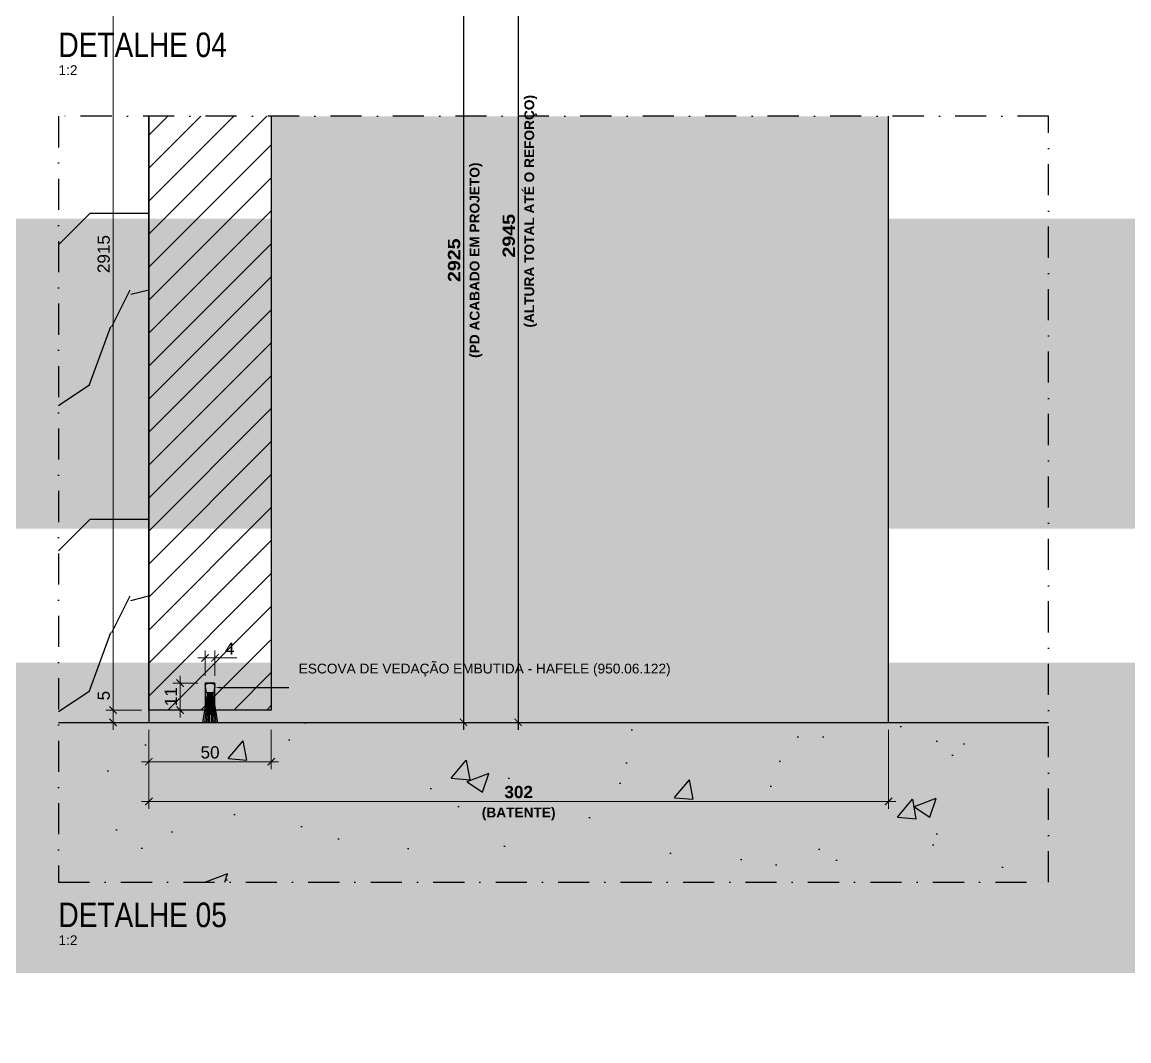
# Model space of a CAD drawing. Header units: millimetres. Extents: x -63251 to 507826, y 5339 to 217512.
# Drawn here: x 95903.8 to 96355.7, y 103179.9 to 103595.9 of the extents above; entities that cross this region are included whole.
import ezdxf
from ezdxf import colors
from ezdxf.entities.mleader import LeaderData, LeaderLine
from ezdxf.math import Vec2, Vec3

# ---------------------------------------------------------------- set-up
doc = ezdxf.new("R2010")
doc.units = ezdxf.units.MM
doc.header["$PDMODE"] = 3
doc.linetypes.add('TRAÇO 1-1', pattern=[9.525, 6.35, -3.175])
doc.linetypes.add('TRAÇO E PONTO 1-1', pattern=[25.4, 12.7, -6.35, 0, -6.35])
for name, color, linetype in [('_COMENTÁRIOS ARQ', 30, 'Continuous'), ('COTAS', 9, 'Continuous'), ('FERRAGEM', 3, 'Continuous'), ('HACHURA', 21, 'Continuous'), ('MARCENARIA', 4, 'Continuous'), ('PAREDE', 94, 'Continuous'), ('PROJEÇÃO', 8, 'Continuous'), ('TEXTO', 105, 'Continuous'), ('TEXTO TRAÇO PONTO', 105, 'TRAÇO E PONTO 1-1')]:
    doc.layers.add(name, color=color, linetype=linetype)
doc.layers.add('ARQ-COTA', color=12, linetype='Continuous', lineweight=9)
doc.styles.add('1-1', font='arial.ttf', dxfattribs={"height": 0.2})
doc.styles.add('MEDIDA OFICIAL', font='ariblk.ttf')
doc.styles.add('PADRÃO', font='arial.ttf')
doc.styles.add('PADRÃO NEGRITO', font='arialbd.ttf')
doc.styles.add('TITULO', font='swissck.ttf')
doc.dimstyles.new('1-2', dxfattribs={"dimscale": 2, "dimtxt": 2.5, "dimasz": 1.5, "dimexe": 1.5, "dimexo": 1.5, "dimtad": 1, "dimtxsty": 'PADRÃO', "dimblk": 'ARCHTICK', "dimcen": 2.5, "dimdle": 1.5, "dimclrd": 9, "dimclre": 9, "dimclrt": 6, "dimadec": 0, "dimazin": 0, "dimtfac": 1, "dimtmove": 0, "dimatfit": 3, "dimfxl": 1.25, "dimlwd": -1, "dimlwe": -1, "dimarcsym": 0})
doc.dimstyles.new('1-2 CAIXA', dxfattribs={"dimscale": 2, "dimtxt": 2.5, "dimasz": 1.5, "dimexe": 1.5, "dimexo": 1.5, "dimtad": 1, "dimtxsty": 'PADRÃO NEGRITO', "dimblk": 'ARCHTICK', "dimcen": 2.5, "dimdle": 1.5, "dimclrd": 9, "dimclre": 9, "dimclrt": 6, "dimadec": 0, "dimazin": 0, "dimtfac": 1, "dimtmove": 0, "dimatfit": 3, "dimfxl": 1.25, "dimlwd": -1, "dimlwe": -1, "dimarcsym": 0})
doc.dimstyles.new('Med. Ofic.1-2', dxfattribs={"dimscale": 2, "dimtxt": 2.5, "dimasz": 1.5, "dimexe": 1.5, "dimexo": 1.5, "dimtad": 1, "dimtxsty": 'MEDIDA OFICIAL', "dimblk": 'ARCHTICK', "dimcen": 2.5, "dimdle": 1.5, "dimclrd": 9, "dimclre": 9, "dimclrt": 10, "dimadec": 0, "dimazin": 0, "dimtfac": 1, "dimtmove": 0, "dimatfit": 3, "dimfxl": 1.25, "dimlwd": -1, "dimlwe": -1, "dimarcsym": 0})

# ---------------------------------------------------------------- blocks, each defined once
blk = doc.blocks.new('_ArchTick')
at = {"color": 0, "linetype": 'ByBlock', "const_width": 0.15}
blk.add_lwpolyline([(-0.5, -0.5), (0.5, 0.5)], dxfattribs=at)
blk = doc.blocks.new('*D1628')
at = {"layer": 'COTAS', "color": 9, "linetype": 'Continuous', "transparency": 16777216}
blk.add_line((96084.05, 103690.4), (96084.05, 103306.97), dxfattribs=at)
at = {"layer": 'COTAS', "color": 9, "transparency": 16777216}
for p, q in [((96081.05, 103687.4), (96081.05, 103687.4)), ((96081.05, 103309.97), (96081.05, 103309.97))]:
    blk.add_line(p, q, dxfattribs=at)
at = {"layer": 'Defpoints', "color": 0, "transparency": 16777216}
for p in [(96084.05, 103687.4), (96084.05, 103309.97), (96084.05, 103309.97)]:
    blk.add_point(p, dxfattribs=at)
at = {"layer": 'COTAS', "color": 9, "transparency": 16777216, "xscale": 3, "yscale": 3, "zscale": 3}
for p, rotation in [((96084.05, 103687.4), 90), ((96084.05, 103309.97), 270)]:
    blk.add_blockref('_ArchTick', p, dxfattribs=dict(at, rotation=rotation))
at = {"layer": 'COTAS', "color": 10, "transparency": 16777216, "insert": (96080.21, 103498.68), "char_height": 5, "attachment_point": 5, "rotation": 90, "style": 'MEDIDA OFICIAL'}
blk.add_mtext('2925', dxfattribs=at)
blk = doc.blocks.new('*D1629')
at = {"layer": 'COTAS', "color": 9, "transparency": 16777216}
for p, q in [((96103.37, 103707.4), (96103.37, 103707.4)), ((96103.37, 103309.97), (96103.37, 103309.97))]:
    blk.add_line(p, q, dxfattribs=at)
at = {"layer": 'COTAS', "color": 9, "linetype": 'Continuous', "transparency": 16777216}
blk.add_line((96106.37, 103710.4), (96106.37, 103306.97), dxfattribs=at)
at = {"layer": 'Defpoints', "color": 0, "transparency": 16777216}
for p in [(96106.37, 103707.4), (96106.37, 103309.97), (96106.37, 103309.97)]:
    blk.add_point(p, dxfattribs=at)
at = {"layer": 'COTAS', "color": 9, "transparency": 16777216, "xscale": 3, "yscale": 3, "zscale": 3}
for p, rotation in [((96106.37, 103707.4), 90), ((96106.37, 103309.97), 270)]:
    blk.add_blockref('_ArchTick', p, dxfattribs=dict(at, rotation=rotation))
at = {"layer": 'COTAS', "color": 10, "transparency": 16777216, "insert": (96102.53, 103508.68), "char_height": 5, "attachment_point": 5, "rotation": 90, "style": 'MEDIDA OFICIAL'}
blk.add_mtext('2945', dxfattribs=at)
blk = doc.blocks.new('*D1630')
at = {"layer": 'ARQ-COTA', "color": 9, "transparency": 16777216}
for p, q in [((95940.95, 103690.4), (95940.95, 103311.97)), ((95952.55, 103687.4), (95937.95, 103687.4)), ((95952.55, 103314.97), (95937.95, 103314.97))]:
    blk.add_line(p, q, dxfattribs=at)
at = {"layer": 'Defpoints', "color": 0, "transparency": 16777216}
for p in [(95955.55, 103687.4), (95940.95, 103314.97), (95955.55, 103314.97)]:
    blk.add_point(p, dxfattribs=at)
at = {"layer": 'ARQ-COTA', "color": 9, "transparency": 16777216, "xscale": 3, "yscale": 3, "zscale": 3}
for p, rotation in [((95940.95, 103687.4), 90), ((95940.95, 103314.97), 270)]:
    blk.add_blockref('_ArchTick', p, dxfattribs=dict(at, rotation=rotation))
at = {"layer": 'ARQ-COTA', "color": 6, "transparency": 16777216, "insert": (95937.14, 103501.18), "char_height": 5, "attachment_point": 5, "rotation": 90, "style": 'PADRÃO'}
blk.add_mtext('2915', dxfattribs=at)
blk = doc.blocks.new('*D1631')
at = {"layer": 'ARQ-COTA', "color": 9, "transparency": 16777216}
for p, q in [((95955.55, 103306.97), (95955.55, 103290.9)), ((96005.55, 103306.97), (96005.55, 103290.9)), ((95952.55, 103293.9), (96008.55, 103293.9))]:
    blk.add_line(p, q, dxfattribs=at)
at = {"layer": 'Defpoints', "color": 0, "transparency": 16777216}
for p in [(95955.55, 103309.97), (96005.55, 103309.97), (96005.55, 103293.9)]:
    blk.add_point(p, dxfattribs=at)
at = {"layer": 'ARQ-COTA', "color": 9, "transparency": 16777216, "xscale": 3, "yscale": 3, "zscale": 3, "rotation": 180}
blk.add_blockref('_ArchTick', (95955.55, 103293.9), dxfattribs=at)
at = {"layer": 'ARQ-COTA', "color": 9, "transparency": 16777216, "xscale": 3, "yscale": 3, "zscale": 3}
blk.add_blockref('_ArchTick', (96005.55, 103293.9), dxfattribs=at)
at = {"layer": 'ARQ-COTA', "color": 6, "transparency": 16777216, "insert": (95980.55, 103297.7), "char_height": 5, "attachment_point": 5, "style": 'PADRÃO'}
blk.add_mtext('50', dxfattribs=at)
blk = doc.blocks.new('*D1632')
at = {"layer": 'ARQ-COTA', "color": 9, "transparency": 16777216}
for p, q in [((95955.55, 103306.97), (95955.55, 103274.67)), ((96257.55, 103306.97), (96257.55, 103274.67)), ((95952.55, 103277.67), (96260.55, 103277.67))]:
    blk.add_line(p, q, dxfattribs=at)
at = {"layer": 'Defpoints', "color": 0, "transparency": 16777216}
for p in [(95955.55, 103309.97), (96257.55, 103309.97), (96257.55, 103277.67)]:
    blk.add_point(p, dxfattribs=at)
at = {"layer": 'ARQ-COTA', "color": 9, "transparency": 16777216, "xscale": 3, "yscale": 3, "zscale": 3, "rotation": 180}
blk.add_blockref('_ArchTick', (95955.55, 103277.67), dxfattribs=at)
at = {"layer": 'ARQ-COTA', "color": 9, "transparency": 16777216, "xscale": 3, "yscale": 3, "zscale": 3}
blk.add_blockref('_ArchTick', (96257.55, 103277.67), dxfattribs=at)
at = {"layer": 'ARQ-COTA', "color": 6, "transparency": 16777216, "insert": (96106.55, 103281.48), "char_height": 5, "attachment_point": 5, "style": 'PADRÃO NEGRITO'}
blk.add_mtext('302', dxfattribs=at)
blk = doc.blocks.new('*D1640')
at = {"layer": 'ARQ-COTA', "color": 9, "transparency": 16777216}
for p, q in [((95940.95, 103314.97), (95940.95, 103323.79)), ((95952.55, 103314.97), (95937.95, 103314.97)), ((95940.95, 103306.97), (95940.95, 103314.97)), ((95952.55, 103309.97), (95937.95, 103309.97))]:
    blk.add_line(p, q, dxfattribs=at)
at = {"layer": 'Defpoints', "color": 0, "transparency": 16777216}
for p in [(95940.95, 103314.97), (95955.55, 103314.97), (95955.55, 103309.97)]:
    blk.add_point(p, dxfattribs=at)
at = {"layer": 'ARQ-COTA', "color": 9, "transparency": 16777216, "xscale": 3, "yscale": 3, "zscale": 3}
for p, rotation in [((95940.95, 103314.97), 90), ((95940.95, 103309.97), 270)]:
    blk.add_blockref('_ArchTick', p, dxfattribs=dict(at, rotation=rotation))
at = {"layer": 'ARQ-COTA', "color": 6, "transparency": 16777216, "insert": (95937.15, 103320.88), "char_height": 5, "attachment_point": 5, "rotation": 90, "style": 'PADRÃO'}
blk.add_mtext('5', dxfattribs=at)
blk = doc.blocks.new('ESCOVA DE VEDAÇÃO')
at = {"layer": 'FERRAGEM'}
blk.add_lwpolyline([(-1.5, -4), (1.5, -4), (2, -0.5, 0.25), (-2, -0.5)], format="xyb", close=True, dxfattribs=at)
at = {"layer": 'FERRAGEM', "color": 8}
for points in [[(-1.04, -4), (-3.04, -16)], [(-0.79, -4), (-2.3, -16)], [(-0.55, -4), (-1.63, -16)], [(-0.35, -4), (-0.96, -16)], [(-0.21, -4), (-0.45, -16)], [(0.08, -4), (0.33, -16)], [(0.35, -4), (0.96, -16)], [(0.55, -4), (1.63, -16)], [(0.79, -4), (2.3, -16)], [(1.04, -4), (3.04, -16)]]:
    blk.add_lwpolyline(points, dxfattribs=at)
blk = doc.blocks.new('*D1641')
at = {"layer": 'ARQ-COTA', "color": 9, "transparency": 16777216}
for p, q in [((95975.55, 103336.31), (95982.55, 103336.31)), ((95978.55, 103328.97), (95978.55, 103339.31)), ((95982.55, 103328.97), (95982.55, 103339.31)), ((95982.55, 103336.31), (95991.5, 103336.31))]:
    blk.add_line(p, q, dxfattribs=at)
at = {"layer": 'Defpoints', "color": 0, "transparency": 16777216}
for p in [(95982.55, 103336.31), (95978.55, 103325.97), (95982.55, 103325.97)]:
    blk.add_point(p, dxfattribs=at)
at = {"layer": 'ARQ-COTA', "color": 9, "transparency": 16777216, "xscale": 3, "yscale": 3, "zscale": 3, "rotation": 180}
blk.add_blockref('_ArchTick', (95978.55, 103336.31), dxfattribs=at)
at = {"layer": 'ARQ-COTA', "color": 9, "transparency": 16777216, "xscale": 3, "yscale": 3, "zscale": 3}
blk.add_blockref('_ArchTick', (95982.55, 103336.31), dxfattribs=at)
at = {"layer": 'ARQ-COTA', "color": 6, "transparency": 16777216, "insert": (95988.53, 103340.06), "char_height": 5, "attachment_point": 5, "style": 'PADRÃO'}
blk.add_mtext('4', dxfattribs=at)
blk = doc.blocks.new('*D1642')
at = {"layer": 'ARQ-COTA', "color": 9, "transparency": 16777216}
for p, q in [((95968.33, 103311.97), (95968.33, 103328.97)), ((95975.55, 103325.97), (95965.33, 103325.97)), ((95973.36, 103314.97), (95965.33, 103314.97))]:
    blk.add_line(p, q, dxfattribs=at)
at = {"layer": 'Defpoints', "color": 0, "transparency": 16777216}
for p in [(95968.33, 103325.97), (95978.55, 103325.97), (95976.36, 103314.97)]:
    blk.add_point(p, dxfattribs=at)
at = {"layer": 'ARQ-COTA', "color": 9, "transparency": 16777216, "xscale": 3, "yscale": 3, "zscale": 3}
for p, rotation in [((95968.33, 103325.97), 90), ((95968.33, 103314.97), 270)]:
    blk.add_blockref('_ArchTick', p, dxfattribs=dict(at, rotation=rotation))
at = {"layer": 'ARQ-COTA', "color": 6, "transparency": 16777216, "insert": (95964.57, 103320.47), "char_height": 5, "attachment_point": 5, "rotation": 90, "style": 'PADRÃO'}
blk.add_mtext('11', dxfattribs=at)

msp = doc.modelspace()

# ---------------------------------------------------------------- hatches: boundary and pattern name
at = {"layer": 'HACHURA', "ltscale": 0.3}
h = msp.add_hatch(dxfattribs=at)
h.set_pattern_fill('LEGNO5', color=21, scale=125, angle=90, pattern_type=2)
h.set_pattern_definition([(63.4349, (26564.56, -29.11), (-125.000164, -124.999895), [16.7705, -262.738]), (14.5742, (26572.06, -14.1122), (-3375.00027608, -874.99911146), [64.578, -6393.21775]), (342.4744, (26509.56, 2.138), (1999.9996141, -625.00103354), [24.90612, -2465.70125]), (45, (26533.31, -5.36), (4e-14, 125.00004), [31.81975, -144.95687]), (0, (26555.81, 17.14), (125, 125), [23.75, -101.25]), (39.0939, (26579.56, 17.138), (1374.99923876, 1125.00100392), [51.53887, -2525.40225]), (0, (26619.56, 49.64), (125, 125), [15, -110]), (17.5256, (26509.56, 49.638), (-1999.9996141, -625.00103354), [24.90612, -2465.70125]), (33.6901, (26533.31, 57.138), (-249.999945, -125.000167), [27.04162, -423.65225]), (69.7751, (26555.81, 72.138), (500.00104195, 1374.99965804), [25.31062, -2505.7465])])
h.paths.add_polyline_path([(95955.546, 103557.453), (95955.546, 103309.97), (95918.668, 103309.97), (95918.668, 103557.453)])
at = {"layer": 'HACHURA', "true_color": 0xba9673}
h = msp.add_hatch(color=33, dxfattribs=at)
h.dxf.hatch_style = 1
h.paths.add_polyline_path([(96005.546, 103557.453), (96257.546, 103557.453), (96257.546, 103309.97), (95955.546, 103309.97), (95955.546, 103314.97), (96005.546, 103314.97)])
at = {"layer": 'HACHURA'}
h = msp.add_hatch(dxfattribs=at)
h.set_pattern_fill('AR-CONC', color=21, scale=0.5)
h.set_pattern_definition([(50, (35888.79, 92.4), (91.092334, -7.969543), [9.525, -104.775]), (355, (35888.79, 92.4), (-17.62171, 95.52842), [7.62, -83.82029]), (100.451445, (35896.38, 91.73), (73.470624, 87.558876), [8.095004, -89.04512]), (46.1842, (35888.79, 117.8), (135.53952, -21.02116), [14.2875, -157.1625]), (96.63556, (35900.08, 116.05), (118.70207, 123.71306), [12.14251, -133.5678]), (351.18415, (35888.79, 117.8), (118.70207, 123.71306), [11.42998, -125.72987]), (21, (35901.49, 111.45), (75.807196, -51.1326), [9.525, -104.775]), (326, (35901.49, 111.45), (30.901014, 92.09398), [7.62, -83.82]), (71.451445, (35907.805, 107.19), (106.70821, 40.961384), [8.095004, -89.04497]), (37.5, (35888.788, 92.398), (1.544302, 42.277519), [0, -82.804, 0, -85.09, 0, -84.1375]), (7.5, (35888.79, 92.4), (33.409831, 50.090287), [0, -48.514, 0, -80.899, 0, -32.0675]), (327.5, (35860.467, 92.398), (67.795298, -2.864372), [0, -31.75, 0, -99.06, 0, -131.445]), (317.5, (35847.77, 92.4), (74.06459, 12.713246), [0, -41.275, 0, -65.786, 0, -93.345])])
h.paths.add_polyline_path([(95918.668, 103309.97), (95918.668, 103244.706), (96322.896, 103244.706), (96322.896, 103309.97)])
at = {"layer": 'PROJEÇÃO', "linetype": 'TRAÇO 1-1'}
h = msp.add_hatch(dxfattribs=at)
h.set_pattern_fill('ANSI31', color=8, scale=3)
h.set_pattern_definition([(45, (35983.306, -2935.764), (-6.7351921, 6.7351921), [])])
h.paths.add_polyline_path([(95955.546, 103557.453), (96005.546, 103557.453), (96005.546, 103314.966), (95982.545, 103314.966), (95982.546, 103325.97), (95978.546, 103325.97), (95978.545, 103314.97), (95955.546, 103314.97)])

# ---------------------------------------------------------------- linework, layer by layer
at = {"layer": 'MARCENARIA'}
for points in [[(95955.546, 103557.453), (95955.546, 103309.97), (96257.546, 103309.97), (96257.546, 103557.453)], [(96005.546, 103557.453), (96005.546, 103314.966), (95982.545, 103314.966), (95982.546, 103325.97), (95978.546, 103325.97), (95978.545, 103314.97), (95955.546, 103314.97), (95955.546, 103557.453)]]:
    msp.add_lwpolyline(points, dxfattribs=at)
at = {"layer": 'PAREDE'}
msp.add_lwpolyline([(95918.668, 103309.97), (96322.896, 103309.97)], dxfattribs=at)
at = {"layer": 'TEXTO TRAÇO PONTO'}
msp.add_lwpolyline([(96322.896, 103244.706), (96322.896, 103557.453), (95918.668, 103557.453), (95918.668, 103244.706)], close=True, dxfattribs=at)

# ---------------------------------------------------------------- block references
at = {"layer": '_COMENTÁRIOS ARQ', "xscale": -1}
msp.add_blockref('ESCOVA DE VEDAÇÃO', (95980.546, 103325.97), dxfattribs=at)

# ---------------------------------------------------------------- texts
at = {"layer": 'COTAS', "color": 10, "char_height": 4, "attachment_point": 2, "rotation": 90, "style": 'PADRÃO NEGRITO'}
for s, insert, width in [('(ALTURA TOTAL ATÉ O REFORÇO)', (96108.866, 103518.684), 135), ('(PD ACABADO EM PROJETO)', (96086.546, 103498.684), 99.12947)]:
    msp.add_mtext(s, dxfattribs=dict(at, insert=insert, width=width))
at = {"layer": 'COTAS', "color": 10, "insert": (96106.546, 103275.173), "char_height": 4, "width": 99.12947, "attachment_point": 2, "style": 'PADRÃO NEGRITO'}
msp.add_mtext('{\\C6;(BATENTE)}', dxfattribs=at)
at = {"layer": 'TEXTO', "color": 1, "char_height": 10, "width": 220.061, "attachment_point": 7, "style": 'TITULO'}
for s, insert in [('DETALHE 04', (95918.668, 103581.511)), ('DETALHE 05', (95918.668, 103226.206))]:
    msp.add_mtext(s, dxfattribs=dict(at, insert=insert))
at = {"layer": 'TEXTO', "char_height": 4, "width": 48, "attachment_point": 1, "style": 'PADRÃO'}
for insert in [(95918.668, 103578.311), (95918.668, 103223.006)]:
    msp.add_mtext('1:2', dxfattribs=dict(at, insert=insert))

# ---------------------------------------------------------------- dimensions: what is measured, and where the dimension line sits
at = {"layer": 'ARQ-COTA'}
dim = msp.add_linear_dim(base=(95940.946, 103314.97), p1=(95955.546, 103687.397), p2=(95955.546, 103314.97), angle=90, text='2915', dimstyle='1-2', dxfattribs=at)
dim.commit()
dim.dimension.update_dxf_attribs({"geometry": '*D1630', "text_midpoint": (95937.143, 103501.184)})
for base, p1, p2, angle, dimstyle, picture, middle in [((95982.546, 103336.313), (95978.546, 103325.97), (95982.546, 103325.97), 180, '1-2', '*D1641', (95988.525, 103340.063)), ((95968.333, 103325.97), (95976.364, 103314.97), (95978.546, 103325.97), 90, '1-2', '*D1642', (95964.573, 103320.47)), ((95940.946, 103314.97), (95955.546, 103309.97), (95955.546, 103314.97), 90, '1-2', '*D1640', (95937.153, 103320.878)), ((96005.546, 103293.899), (95955.546, 103309.97), (96005.546, 103309.97), 180, '1-2', '*D1631', (95980.546, 103297.702)), ((96257.546, 103277.673), (95955.546, 103309.97), (96257.546, 103309.97), 180, '1-2 CAIXA', '*D1632', (96106.546, 103281.476))]:
    dim = msp.add_linear_dim(base=base, p1=p1, p2=p2, angle=angle, dimstyle=dimstyle, dxfattribs=at)
    dim.commit()
    dim.dimension.update_dxf_attribs({"geometry": picture, "text_midpoint": middle})
at = {"layer": 'COTAS'}
for base, p1, p2, text, picture, middle in [((96106.366, 103309.97), (96106.366, 103707.397), (96106.366, 103309.97), '2945', '*D1629', (96102.531, 103508.684)), ((96084.046, 103309.97), (96084.046, 103687.397), (96084.046, 103309.97), '2925', '*D1628', (96080.211, 103498.684))]:
    dim = msp.add_linear_dim(base=base, p1=p1, p2=p2, angle=90, text=text, dimstyle='Med. Ofic.1-2', dxfattribs=at)
    dim.commit()
    dim.dimension.update_dxf_attribs({"geometry": picture, "text_midpoint": middle})

# ---------------------------------------------------------------- leaders
at = {"layer": 'COTAS', "ltscale": 0.4}
ml = msp.add_multileader_mtext('Standard', dxfattribs=at)
ml.set_content('ESCOVA DE VEDAÇÃO EMBUTIDA - HAFELE (950.06.122)', color=105, style='1-1')
ml.set_leader_properties(color=256, linetype='ByLayer', lineweight=-1)
ml.build(insert=Vec2(0, 0))
ml.multileader.update_dxf_attribs({"text_left_attachment_type": 2, "text_right_attachment_type": 2, "dogleg_length": 0.36, "arrow_head_size": 2, "scale": 20})
ctx = ml.context
ctx.base_point, ctx.scale, ctx.arrow_head_size, ctx.landing_gap_size, ctx.plane_origin = Vec3(96012.746, 103324.173), 20, 2, 4, Vec3(95946.63, 103352.922)
ctx.left_attachment, ctx.right_attachment = 2, 2
notes = []
notes.append((ctx, [(0, (1, 1, 0), (96005.546, 103324.173), (1, 0), 7.2, [(0, [(95982.546, 103324.173)], 0, [])])]))
ctx.mtext.insert, ctx.mtext.width, ctx.mtext.flow_direction = Vec3(96016.746, 103333.935), 59.99595, 5
for ctx, leaders in notes:
    for number, flags, end, landing, length, lines in leaders:
        leader = LeaderData()
        leader.index, (leader.has_last_leader_line, leader.has_dogleg_vector, leader.attachment_direction) = number, flags
        leader.last_leader_point, leader.dogleg_vector, leader.dogleg_length = Vec3(end), Vec3(landing), length
        for number, points, colour, breaks in lines:
            line = LeaderLine()
            line.index, line.vertices, line.color, line.breaks = number, Vec3.list(points), colors.encode_raw_color(colour), breaks
            leader.lines.append(line)
        ctx.leaders.append(leader)

# ---------------------------------------------------------------- next in the draw order: leaders
at = {"layer": 'COTAS'}
ml = msp.add_multileader_mtext('Standard', dxfattribs=at)
ml.set_content('{\\fArial|b1|i0|c0|p34;\\C10;ATENÇÃO PARKET!\\P}RODATETO COM LINHA DE SOMBRA DE 20 mm NO ENCONTRO COM O FORRO', color=105, style='1-1')
ml.set_leader_properties(color=256, linetype='ByLayer', lineweight=-1)
ml.build(insert=Vec2(0, 0))
ml.multileader.update_dxf_attribs({"text_left_attachment_type": 2, "text_right_attachment_type": 2, "dogleg_length": 0.36, "arrow_head_size": 15, "scale": 200})
ctx = ml.context
ctx.base_point, ctx.scale, ctx.char_height, ctx.arrow_head_size, ctx.landing_gap_size, ctx.plane_origin = Vec3(180960.922, 103379.728), 200, 40, 15, 10, Vec3(181558.418, 102996.898)
ctx.left_attachment, ctx.right_attachment, ctx.text_align_type = 2, 2, 2
notes = []
notes.append((ctx, [(0, (1, 1, 0), (181860.217, 103379.728), (-1, 0), 144.288, [(0, [(181860.217, 102384.953)], 0, [])])]))
ctx.mtext.insert, ctx.mtext.rotation, ctx.mtext.width, ctx.mtext.alignment, ctx.mtext.flow_direction = Vec3(181705.929, 103505.717), 6.2831853, 858.66662, 3, 5
ctx.mtext.has_bg_fill, ctx.mtext.bg_color, ctx.mtext.bg_scale_factor, ctx.mtext.bg_transparency, ctx.mtext.use_window_bg_color = 1, -1023410145, 1.25, 0, 0
for ctx, leaders in notes:
    for number, flags, end, landing, length, lines in leaders:
        leader = LeaderData()
        leader.index, (leader.has_last_leader_line, leader.has_dogleg_vector, leader.attachment_direction) = number, flags
        leader.last_leader_point, leader.dogleg_vector, leader.dogleg_length = Vec3(end), Vec3(landing), length
        for number, points, colour, breaks in lines:
            line = LeaderLine()
            line.index, line.vertices, line.color, line.breaks = number, Vec3.list(points), colors.encode_raw_color(colour), breaks
            leader.lines.append(line)
        ctx.leaders.append(leader)

# ---------------------------------------------------------------- next in the draw order: leaders
ml = msp.add_multileader_mtext('Standard', dxfattribs=at)
ml.set_content('{\\fArial|b1|i0|c0|p34;\\C10;ATENÇÃO PARKET!\\P}REVESTIMENTO DE ELEVADOR EM {\\fArial|b1|i0|c0|p34;CABREUVA BRANCA PREMIUM }', color=105, style='1-1')
ml.set_leader_properties(color=256, linetype='ByLayer', lineweight=-1)
ml.build(insert=Vec2(0, 0))
ml.multileader.update_dxf_attribs({"text_left_attachment_type": 2, "text_right_attachment_type": 2, "dogleg_length": 0.36, "arrow_head_size": 15, "scale": 200})
ctx = ml.context
ctx.base_point, ctx.scale, ctx.char_height, ctx.arrow_head_size, ctx.landing_gap_size, ctx.plane_origin = Vec3(238639.24, 103198.68), 200, 40, 15, 10, Vec3(239350.515, 101172.127)
ctx.left_attachment, ctx.right_attachment, ctx.text_align_type = 2, 2, 2
notes = []
notes.append((ctx, [(0, (1, 1, 0), (239652.314, 103198.68), (-1, 0), 144.288, [(0, [(240451.103, 103198.68)], 0, [])])]))
ctx.mtext.insert, ctx.mtext.rotation, ctx.mtext.width, ctx.mtext.alignment, ctx.mtext.flow_direction = Vec3(239498.026, 103324.301), 6.2831853, 858.66662, 3, 5
ctx.mtext.has_bg_fill, ctx.mtext.bg_color, ctx.mtext.bg_scale_factor, ctx.mtext.bg_transparency, ctx.mtext.use_window_bg_color = 1, -1023410095, 1.25, 0, 0
for ctx, leaders in notes:
    for number, flags, end, landing, length, lines in leaders:
        leader = LeaderData()
        leader.index, (leader.has_last_leader_line, leader.has_dogleg_vector, leader.attachment_direction) = number, flags
        leader.last_leader_point, leader.dogleg_vector, leader.dogleg_length = Vec3(end), Vec3(landing), length
        for number, points, colour, breaks in lines:
            line = LeaderLine()
            line.index, line.vertices, line.color, line.breaks = number, Vec3.list(points), colors.encode_raw_color(colour), breaks
            leader.lines.append(line)
        ctx.leaders.append(leader)

doc.saveas('drawing.dxf')
